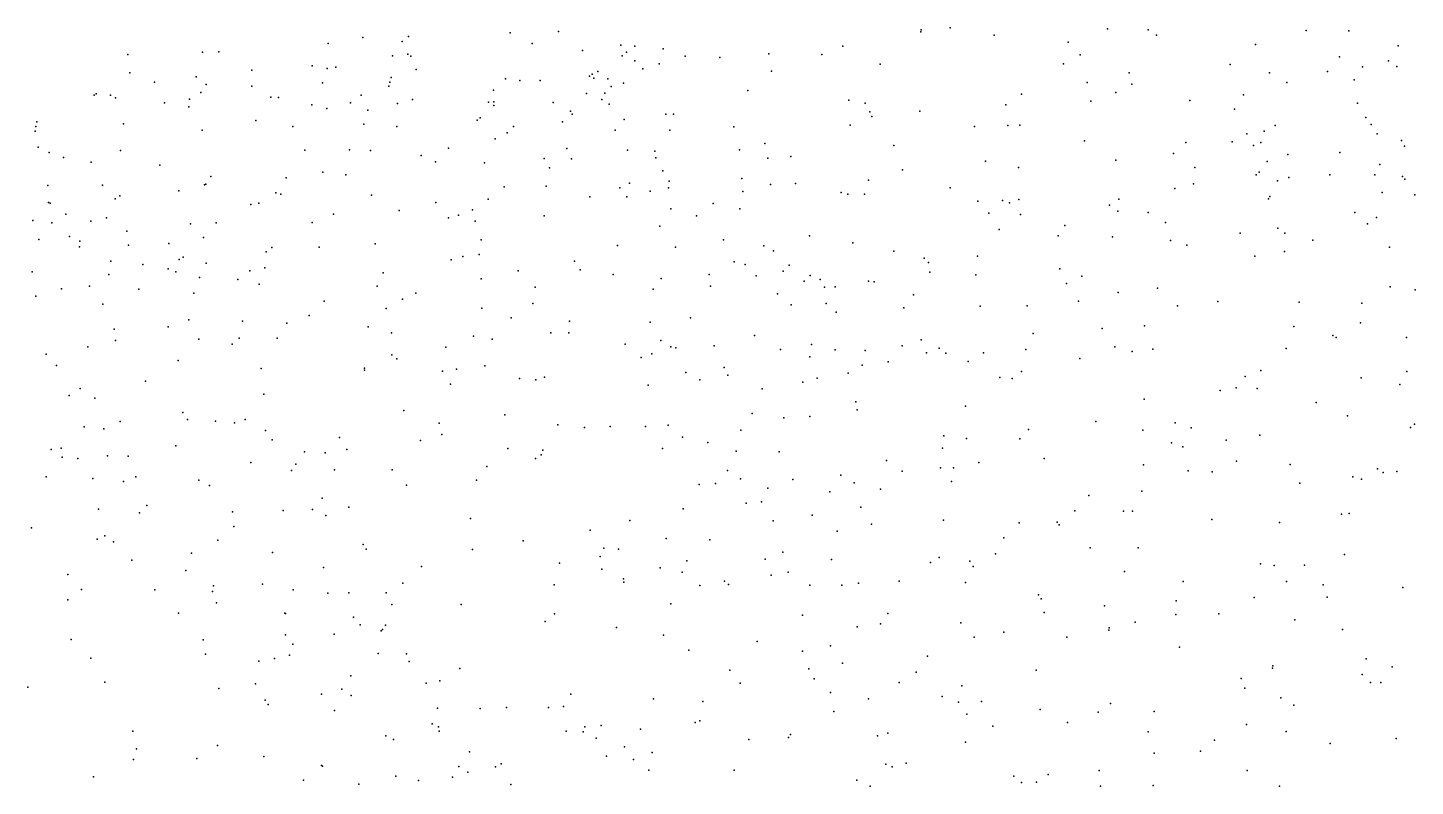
# Model space of a CAD drawing. Header units: metres. Extents: x -25 to 25, y -27.7 to 27.8.
# Drawn here: x -11.027 to -9.481, y 7.637 to 8.482 of the extents above; entities that cross this region are included whole.
import ezdxf

# ---------------------------------------------------------------- set-up
doc = ezdxf.new("R2010")
doc.units = ezdxf.units.M

msp = doc.modelspace()

# ---------------------------------------------------------------- linework, layer by layer
for p in [(-10.6535, 8.4712, -13.8004), (-10.6028, 8.4723, 10.3093), (-10.4896, 8.4762, -3.9418), (-10.4355, 8.4777, 19.4983), (-10.032, 8.4775, 16.4731), (-10.0314, 8.4798, -12.8573), (-9.9992, 8.482, 20.7135), (-9.9501, 8.4736, 11.7716), (-9.824, 8.4809, 20.9603), (-9.7786, 8.4795, 16.3867), (-9.7692, 8.4736, 21.0438), (-9.6028, 8.4788, 23.2828), (-9.5551, 8.4786, 1.8999), (-10.6922, 8.4643, -14.1474), (-10.6096, 8.4667, 18.6899), (-10.4651, 8.4644, 19.3559), (-10.4087, 8.4567, 19.726), (-10.3662, 8.4624, 22.5978), (-10.3505, 8.4615, 11.6248), (-10.319, 8.4585, 22.6685), (-10.1187, 8.4615, 17.3876), (-9.8677, 8.466, 20.8543), (-9.659, 8.4634, 21.2162), (-9.5002, 8.4617, 17.4376), (-10.9153, 8.4521, 22.7122), (-10.8322, 8.4547, 18.3637), (-10.8141, 8.4552, 22.6758), (-10.6205, 8.4508, 11.5751), (-10.6035, 8.4525, 19.0282), (-10.6002, 8.4502, 22.587), (-10.3645, 8.4506, 17.2087), (-10.3599, 8.4546, -14.7833), (-10.3505, 8.4451, 16.8784), (-10.3233, 8.4419, -3.993), (-10.2943, 8.4503, 17.313), (-10.2557, 8.4488, 22.7996), (-10.2014, 8.453, 22.8766), (-10.1421, 8.4521, 16.5332), (-10.0774, 8.4413, 2.2247), (-9.8728, 8.4416, 16.3831), (-9.8543, 8.4518, 17.4793), (-9.6874, 8.4412, 21.1151), (-9.5654, 8.4494, 16.3948), (-9.511, 8.4451, 21.2866), (-10.9131, 8.4316, 18.0966), (-10.8391, 8.4274, 17.3825), (-10.7773, 8.4347, 16.1343), (-10.71, 8.4395, 22.6597), (-10.6933, 8.4366, 17.3441), (-10.6838, 8.438, 17.441), (-10.6219, 8.4265, 17.6303), (-10.5943, 8.4353, 17.3475), (-10.4948, 8.4251, 17.3944), (-10.4009, 8.4282, 19.8593), (-10.398, 8.4301, 19.6325), (-10.3964, 8.4259, 20.0302), (-10.3917, 8.4331, 17.0036), (-10.3808, 8.4249, 17.319), (-10.3415, 8.4363, 20.3306), (-10.1984, 8.4336, -16.5011), (-9.7997, 8.4318, 23.2717), (-9.6435, 8.4319, 2.3729), (-9.5787, 8.4332, 17.4753), (-9.5398, 8.4386, 9.9957), (-9.5015, 8.4387, -12.6661), (-10.8858, 8.4215, 17.5181), (-10.8342, 8.4098, 18.7404), (-10.828, 8.4188, 17.6842), (-10.7772, 8.417, 17.7631), (-10.6984, 8.4207, 17.7022), (-10.6247, 8.4169, 17.263), (-10.6236, 8.4215, -13.6429), (-10.5079, 8.4123, 19.1169), (-10.4788, 8.4233, 19.2164), (-10.4562, 8.4233, 16.9802), (-10.3769, 8.4166, -2.5857), (-10.3633, 8.4202, 20.2333), (-10.2247, 8.412, 17.4138), (-9.8467, 8.4209, 20.778), (-9.8148, 8.4097, -4.018), (-9.797, 8.4192, 20.8502), (-9.624, 8.421, -12.8802), (-9.549, 8.4238, -16.7927), (-10.9528, 8.4069, 15.9774), (-10.9506, 8.4083, 17.5961), (-10.9346, 8.4068, 17.4037), (-10.9291, 8.4038, 18.6645), (-10.8745, 8.3982, 17.7579), (-10.8475, 8.3939, 17.8248), (-10.8467, 8.4025, 17.296), (-10.7559, 8.4046, 17.2174), (-10.7477, 8.4041, 18.8035), (-10.7103, 8.3962, 11.1459), (-10.6672, 8.3982, 17.1603), (-10.6556, 8.407, -3.944), (-10.6148, 8.3976, -15.6082), (-10.5982, 8.4019, 17.7686), (-10.5137, 8.3991, 22.6586), (-10.5077, 8.3995, 17.0945), (-10.5077, 8.3952, 17.6602), (-10.4415, 8.3985, -16.1044), (-10.4045, 8.4088, 17.4429), (-10.3874, 8.402, 19.9403), (-10.3838, 8.4089, 20.1373), (-10.3793, 8.397, 19.7785), (-10.1122, 8.4014, 17.4562), (-10.0939, 8.398, -4.014), (-9.9373, 8.3961, 17.5), (-9.9198, 8.408, 2.1253), (-9.8427, 8.4002, 10.1137), (-9.7321, 8.4008, 20.9136), (-9.6724, 8.4073, 21.02), (-9.5453, 8.3981, 21.1174), (-10.7728, 8.3786, 17.1337), (-10.6936, 8.3919, 10.7484), (-10.6481, 8.3903, -13.9722), (-10.5262, 8.3789, 17.4272), (-10.5229, 8.3816, 19.035), (-10.4221, 8.3889, 16.8706), (-10.4205, 8.3855, 22.716), (-10.3625, 8.3797, -3.0196), (-10.3162, 8.3856, 22.7784), (-10.3073, 8.3855, 16.6677), (-10.0887, 8.3881, 23.0872), (-10.0867, 8.383, 10.198), (-10.0331, 8.389, 20.5478), (-9.6825, 8.3914, 17.52), (-9.5362, 8.382, 23.3538), (-11.0187, 8.3666, 24.3586), (-11.018, 8.3718, 24.247), (-11.0166, 8.3772, 17.4062), (-10.9204, 8.3749, 22.797), (-10.8326, 8.3678, 17.8796), (-10.7314, 8.3721, 17.8869), (-10.6526, 8.3746, 17.8564), (-10.6156, 8.3718, 22.7151), (-10.4928, 8.3648, 17.7921), (-10.4857, 8.3721, -13.2883), (-10.4311, 8.3771, 17.6309), (-10.3723, 8.368, 19.3815), (-10.3117, 8.3679, 17.5512), (-10.2401, 8.3715, 16.5701), (-10.1108, 8.3734, -14.6873), (-9.9721, 8.3721, 16.3741), (-9.9351, 8.373, 23.2455), (-9.9217, 8.3734, 20.625), (-9.6686, 8.3639, 10.1445), (-9.6496, 8.3669, 20.9235), (-9.6371, 8.373, -13.0881), (-9.5301, 8.3741, -12.9095), (-9.5236, 8.3638, 20.145), (-11.0153, 8.349, 17.7992), (-10.5583, 8.3477, -13.4774), (-10.5062, 8.358, 17.0003), (-10.4263, 8.3475, 17.724), (-10.2059, 8.3529, 20.376), (-10.0619, 8.3508, 17.5115), (-9.8496, 8.3559, 17.5335), (-9.7367, 8.3542, 20.7805), (-9.685, 8.3548, -12.9397), (-9.6613, 8.3506, 23.3716), (-9.6533, 8.3541, 16.3306), (-9.4966, 8.3563, 20.0565), (-9.4932, 8.3501, 10.137), (-11.0031, 8.3428, 17.249), (-10.9872, 8.3375, 24.1766), (-10.9563, 8.3323, 17.9021), (-10.9236, 8.3453, 17.1798), (-10.7181, 8.3455, 22.7806), (-10.6686, 8.3461, 10.5969), (-10.6449, 8.3451, -3.658), (-10.5886, 8.3397, 18.8963), (-10.5726, 8.3324, 10.4155), (-10.4515, 8.3362, 19.0718), (-10.421, 8.3358, 10.3437), (-10.3587, 8.3457, 19.8518), (-10.3283, 8.3446, 19.6187), (-10.327, 8.3371, 17.6607), (-10.234, 8.3461, 22.9522), (-10.2024, 8.3367, 17.5316), (-10.1766, 8.3384, 16.4702), (-9.9597, 8.3334, 19.3336), (-9.8145, 8.3345, 20.6596), (-9.7505, 8.3417, 23.3574), (-9.6459, 8.333, 20.2067), (-9.6232, 8.3409, 1.9495), (-9.565, 8.3429, 20.9339), (-10.8796, 8.3288, 17.9552), (-10.698, 8.3209, 16.3344), (-10.6725, 8.318, 18.0067), (-10.5179, 8.3316, 17.8965), (-10.4458, 8.3257, 16.7812), (-10.3195, 8.3227, -2.7927), (-10.0522, 8.3235, 20.4678), (-9.923, 8.3263, 20.5488), (-9.7266, 8.3263, -2.3272), (-9.6583, 8.318, 11.8315), (-9.6549, 8.3209, 20.0538), (-9.5764, 8.3179, 20.8156), (-9.5262, 8.3182, 19.9073), (-9.5205, 8.3296, 20.4384), (-11.0045, 8.306, -14.6584), (-10.9438, 8.3067, 24.4174), (-10.8301, 8.3068, -14.5015), (-10.8285, 8.3075, 18.6256), (-10.8229, 8.3163, 17.0617), (-10.739, 8.3147, 18.7089), (-10.4963, 8.3045, 18.969), (-10.4493, 8.3055, 22.7973), (-10.3673, 8.3037, 17.8025), (-10.3566, 8.3087, 19.2538), (-10.3132, 8.3035, 19.3763), (-10.3123, 8.311, 19.7695), (-10.2312, 8.3138, 20.3003), (-10.1995, 8.3072, 2.4146), (-10.1716, 8.3085, -12.9961), (-10.0902, 8.3122, 11.6225), (-9.9994, 8.3036, 10.2989), (-9.7489, 8.3029, 20.1603), (-9.728, 8.3082, 20.3842), (-9.6345, 8.3115, 20.4134), (-9.6221, 8.3152, 17.5395), (-9.4954, 8.3162, 17.5099), (-9.4927, 8.3132, 20.8712), (-11.0037, 8.2871, 24.0071), (-11.002, 8.2863, -4.019), (-10.9294, 8.2914, 17.0759), (-10.9242, 8.2946, 24.3036), (-10.8585, 8.3003, -4.1757), (-10.7696, 8.2866, 10.9547), (-10.7505, 8.2979, 11.4575), (-10.7448, 8.2966, 18.0661), (-10.644, 8.2953, 22.8058), (-10.5721, 8.2873, -4.1525), (-10.5141, 8.2911, 17.986), (-10.4006, 8.2936, -14.9934), (-10.3595, 8.2936, 22.8363), (-10.3334, 8.2999, -3.1506), (-10.2634, 8.286, 19.5389), (-10.2303, 8.2995, 19.1663), (-10.1207, 8.2984, 23.1421), (-10.1133, 8.2965, -2.466), (-10.0947, 8.2964, 17.576), (-9.9684, 8.2888, 16.3304), (-9.9408, 8.2896, -4.0175), (-9.9333, 8.2868, -13.0001), (-9.9226, 8.2904, 23.3265), (-9.8115, 8.2909, 2.0888), (-9.6446, 8.2914, 19.9067), (-9.6432, 8.2938, 20.6393), (-9.5179, 8.2984, 20.6764), (-9.4817, 8.2959, 10.4386), (-10.9845, 8.2741, 18.0622), (-10.9391, 8.2703, 24.1295), (-10.7783, 8.285, 18.3781), (-10.6862, 8.2741, 16.9359), (-10.613, 8.2784, 18.0728), (-10.5469, 8.2731, -15.4352), (-10.5313, 8.2792, 22.7954), (-10.4515, 8.2725, 16.885), (-10.3103, 8.28, 16.5631), (-10.2818, 8.2723, 20.1618), (-10.2334, 8.2803, 17.7091), (-9.9562, 8.2753, 20.3961), (-9.9208, 8.2737, 17.584), (-9.8218, 8.2844, 20.3864), (-9.8125, 8.2776, 20.2682), (-9.7787, 8.2759, 20.0007), (-9.5484, 8.2762, 19.8131), (-9.5242, 8.2706, -3.9493), (-11.0213, 8.2673, -4.809), (-11.0001, 8.2647, 24.6313), (-10.9565, 8.2665, 24.5475), (-10.9166, 8.2553, 18.4755), (-10.8454, 8.2636, 18.1273), (-10.8169, 8.2645, 18.2051), (-10.7101, 8.2651, -14.3499), (-10.5582, 8.27, 18.7623), (-10.5286, 8.2665, 11.4878), (-10.3228, 8.2608, 17.0347), (-9.9447, 8.2571, -14.0401), (-9.8714, 8.2616, 20.1257), (-9.7593, 8.2649, 16.2939), (-9.6343, 8.2585, 10.4386), (-9.5342, 8.2635, 23.4348), (-11.0147, 8.2461, 18.1481), (-10.9804, 8.2493, -5.1307), (-10.969, 8.244, 18.3472), (-10.9145, 8.2397, 16.9864), (-10.8696, 8.2416, 18.2114), (-10.8312, 8.2481, 11.2712), (-10.6399, 8.2413, 16.8727), (-10.5216, 8.2455, 18.8641), (-10.37, 8.2394, 17.9944), (-10.2518, 8.2457, -2.9988), (-10.156, 8.2501, 17.6816), (-10.1075, 8.2423, 20.2855), (-9.879, 8.2501, 20.013), (-9.8185, 8.2489, 19.8962), (-9.7537, 8.2447, 19.8165), (-9.7354, 8.2398, -13.034), (-9.6762, 8.2529, 19.7821), (-9.6265, 8.253, 19.5643), (-9.5951, 8.2453, 19.7206), (-10.9693, 8.2379, 18.2192), (-10.8536, 8.2262, 22.9109), (-10.7614, 8.2322, 18.2577), (-10.7549, 8.2371, 18.553), (-10.7023, 8.2375, 22.8645), (-10.542, 8.227, 18.1454), (-10.5238, 8.2294, -3.5088), (-10.3052, 8.2374, -13.0987), (-10.2067, 8.2389, 19.8417), (-10.196, 8.2335, 17.1829), (-10.0619, 8.2328, 23.2358), (-10.0282, 8.225, 20.2409), (-9.9687, 8.2275, 20.0034), (-9.6597, 8.2273, 23.4466), (-9.6267, 8.2327, 17.5623), (-9.5098, 8.2375, 10.656), (-11.022, 8.2101, 23.8342), (-10.9344, 8.222, 24.002), (-10.8988, 8.2182, -4.7261), (-10.8706, 8.2133, 24.3973), (-10.8619, 8.2101, 24.2944), (-10.8581, 8.2236, 18.2991), (-10.828, 8.2196, 18.4466), (-10.7796, 8.2111, 18.3674), (-10.7628, 8.2143, -4.4073), (-10.6308, 8.209, 18.2549), (-10.555, 8.2233, 17.5374), (-10.4806, 8.2112, -15.6421), (-10.4177, 8.222, -15.9041), (-10.4114, 8.2122, 18.999), (-10.2399, 8.2212, 16.4515), (-10.2278, 8.2182, 23.0471), (-10.1853, 8.2108, 19.5155), (-10.1785, 8.2172, 20.0772), (-10.0232, 8.2202, 20.1016), (-10.0219, 8.2097, 19.8899), (-9.8769, 8.2133, 16.2882), (-10.958, 8.1938, 23.8917), (-10.9365, 8.2069, 24.6091), (-10.8356, 8.2037, -4.546), (-10.7927, 8.2014, 16.8787), (-10.769, 8.1962, 17.8814), (-10.6376, 8.194, -14.0871), (-10.5219, 8.2022, 22.8474), (-10.3746, 8.207, -3.3364), (-10.3211, 8.2024, 17.3419), (-10.2677, 8.207, -2.5365), (-10.2661, 8.1938, 17.9062), (-10.2154, 8.2056, 19.4285), (-10.162, 8.1995, -16.2804), (-10.1552, 8.2057, 19.783), (-10.144, 8.2015, 23.1768), (-10.1392, 8.1929, 19.689), (-10.1274, 8.1932, 16.3584), (-10.0903, 8.1995, 17.697), (-10.0838, 8.1989, 19.9665), (-9.9708, 8.2067, 10.4233), (-9.8698, 8.1971, 19.756), (-9.8526, 8.2053, 17.6101), (-9.5091, 8.1932, 19.6425), (-11.0178, 8.1828, 16.8976), (-10.9894, 8.191, 24.7063), (-10.903, 8.1906, -4.9873), (-10.842, 8.1861, 24.2102), (-10.6094, 8.1796, 18.6657), (-10.5947, 8.1862, 16.78), (-10.4615, 8.1927, 18.1116), (-10.3302, 8.1905, 22.9242), (-10.1915, 8.1854, 17.8219), (-10.04, 8.1842, 19.7297), (-9.8563, 8.1774, 11.6953), (-9.8121, 8.187, 10.4736), (-9.7681, 8.1919, -3.9572), (-9.4811, 8.1898, 23.4707), (-10.9433, 8.1739, 22.9702), (-10.6968, 8.1771, 18.3952), (-10.6276, 8.1691, 22.8827), (-10.521, 8.1696, 18.7589), (-10.4642, 8.1745, 18.8591), (-10.1765, 8.173, 19.2448), (-10.1374, 8.1747, 19.5846), (-10.1261, 8.1649, -13.0948), (-10.0507, 8.1698, 19.6424), (-9.9659, 8.1716, -16.4629), (-9.9133, 8.172, -13.8388), (-9.746, 8.1721, 16.2652), (-9.701, 8.1768, 19.6472), (-9.6105, 8.1761, 19.635), (-9.5407, 8.1752, 16.3055), (-10.8705, 8.1487, 10.9685), (-10.8476, 8.1566, 24.4841), (-10.7875, 8.1549, 16.2419), (-10.7381, 8.1528, 22.9265), (-10.7134, 8.1611, 10.5999), (-10.6477, 8.1487, 18.5252), (-10.4882, 8.1585, 16.6561), (-10.4233, 8.1548, 16.5901), (-10.3333, 8.154, 10.4789), (-10.2884, 8.1586, 19.1243), (-9.8299, 8.1468, 19.6352), (-9.7826, 8.1497, -16.59), (-9.6163, 8.1489, 17.5831), (-9.5421, 8.1531, -2.11), (-10.9305, 8.1461, 16.8264), (-10.9291, 8.1334, -14.6311), (-10.8364, 8.135, 24.0734), (-10.7913, 8.1361, -14.4798), (-10.7489, 8.1359, 11.4182), (-10.6215, 8.1418, 18.3807), (-10.5304, 8.1381, 18.298), (-10.5094, 8.1349, -4.282), (-10.4442, 8.1421, 18.1997), (-10.4241, 8.1418, 22.9075), (-10.3215, 8.1333, 19.1195), (-10.2173, 8.1391, 19.2443), (-10.0316, 8.1343, 17.1854), (-9.9068, 8.1411, 23.4086), (-9.5729, 8.139, 23.4907), (-9.5691, 8.1369, 1.9296), (-9.4907, 8.1369, 19.7402), (-11.0063, 8.1183, 16.2611), (-10.9601, 8.1262, 23.7657), (-10.799, 8.1292, 24.2903), (-10.6214, 8.1173, -13.8799), (-10.5612, 8.1259, 16.6952), (-10.3614, 8.1293, 16.5097), (-10.3317, 8.1186, -15.2285), (-10.3104, 8.1263, 19.0351), (-10.3049, 8.1254, 18.0997), (-10.262, 8.1275, -3.2433), (-10.1883, 8.1234, 16.3734), (-10.1536, 8.1291, -2.3928), (-10.1272, 8.1232, 17.8583), (-10.094, 8.1224, -13.9768), (-10.0527, 8.1275, 23.3026), (-10.0257, 8.1198, 11.5866), (-10.0114, 8.1247, 16.2953), (-10.0039, 8.1194, -2.3309), (-9.962, 8.1198, 10.5535), (-9.9148, 8.1235, 16.2603), (-9.8157, 8.1264, 16.2531), (-9.7966, 8.1213, -2.2435), (-9.7734, 8.1237, 17.6394), (-9.6249, 8.1244, 10.8084), (-10.995, 8.1054, 16.2102), (-10.8594, 8.1111, 23.9273), (-10.7668, 8.1022, -4.7149), (-10.6519, 8.1027, 16.4427), (-10.6518, 8.1004, 16.7171), (-10.6157, 8.1131, 18.6682), (-10.5494, 8.1016, 18.5827), (-10.5176, 8.105, 18.6749), (-10.3436, 8.1146, 11.4602), (-10.251, 8.1035, 23.0977), (-10.1555, 8.1152, 19.3554), (-10.0974, 8.106, 19.4431), (-10.0685, 8.1096, 2.4434), (-9.9791, 8.1099, 2.144), (-9.8547, 8.1134, 17.6697), (-9.6533, 8.1001, 19.6064), (-10.8957, 8.0881, 16.7449), (-10.565, 8.0994, 22.9058), (-10.5561, 8.0848, 16.6153), (-10.479, 8.091, -13.3714), (-10.461, 8.0895, 16.7443), (-10.4513, 8.0927, -3.4982), (-10.2936, 8.0976, 2.3894), (-10.2781, 8.0894, 16.9254), (-10.247, 8.0949, -4.1526), (-10.1633, 8.0871, -2.9231), (-10.1475, 8.0913, 17.297), (-10.1128, 8.0971, 16.317), (-9.944, 8.0922, 19.4091), (-9.9301, 8.0912, 17.7041), (-9.9197, 8.099, 19.5872), (-9.6706, 8.0933, 23.5074), (-9.5413, 8.0919, 19.5181), (-9.4906, 8.0987, -12.9621), (-10.9807, 8.0723, 16.7161), (-10.9684, 8.0798, 16.3624), (-10.764, 8.0737, 24.3448), (-10.3356, 8.0838, 22.9799), (-10.2087, 8.0795, 19.1551), (-9.6985, 8.0777, 19.5193), (-9.6808, 8.0807, -13.145), (-9.6574, 8.0799, 16.2466), (-9.4983, 8.0842, 11.0704), (-10.9522, 8.069, 11.1077), (-10.6079, 8.0554, -13.7326), (-10.1045, 8.0649, 10.5914), (-10.1028, 8.0561, 17.9201), (-9.9822, 8.0604, -4.0319), (-9.7831, 8.068, 19.5225), (-9.5914, 8.0644, -16.6265), (-10.9241, 8.0433, 23.6997), (-10.8541, 8.053, 23.8106), (-10.8491, 8.0455, -5.1046), (-10.8179, 8.0434, 24.5913), (-10.7966, 8.0417, 16.7099), (-10.7845, 8.0454, 23.0133), (-10.5684, 8.0414, -4.4794), (-10.4953, 8.0507, 18.3895), (-10.4362, 8.0395, 22.9576), (-10.3133, 8.0392, -15.5856), (-10.2197, 8.0522, -15.9676), (-10.1847, 8.0474, 18.0555), (-10.1555, 8.0488, 19.2349), (-9.8368, 8.0433, -13.1955), (-9.7487, 8.0418, 2.4028), (-9.5565, 8.0495, 17.59), (-9.4819, 8.0403, 19.4676), (-10.9642, 8.0371, -3.9032), (-10.9422, 8.0351, 16.459), (-10.762, 8.0332, 23.9962), (-10.6796, 8.0254, 17.8999), (-10.5657, 8.0286, -13.5828), (-10.4066, 8.0365, 17.507), (-10.3779, 8.0374, 18.8255), (-10.3385, 8.0376, 16.439), (-10.2976, 8.0256, 18.9548), (-10.2326, 8.0333, 18.1253), (-10.0064, 8.027, 23.379), (-9.9812, 8.0243, 17.0781), (-9.9218, 8.0238, 16.2338), (-9.912, 8.0341, 23.4483), (-9.7847, 8.0334, 17.6811), (-9.7308, 8.0361, 2.0355), (-9.6543, 8.0278, 17.6375), (-9.4863, 8.0365, 23.5326), (-11.0009, 8.0119, -14.7138), (-10.9896, 8.0133, 11.2562), (-10.8618, 8.0161, 16.3224), (-10.7546, 8.0226, 10.7023), (-10.7184, 8.0093, 24.1358), (-10.6957, 8.0082, -14.3078), (-10.6714, 8.0119, 22.9775), (-10.5893, 8.022, 16.6172), (-10.4922, 8.0131, 18.468), (-10.4531, 8.0112, 18.6754), (-10.3197, 8.013, 23.0236), (-10.2691, 8.0198, 16.3848), (-10.2376, 8.01, 19.2173), (-10.1899, 8.0095, 16.328), (-10.0078, 8.0135, 16.2634), (-9.7527, 8.0193, 17.1918), (-9.7399, 8.0149, -3.8973), (-9.6919, 8.0222, -13.2115), (-10.9885, 8.0034, 16.0539), (-10.9712, 8.0019, 23.5401), (-10.9381, 8.005, -5.2825), (-10.9151, 8.0044, 16.3205), (-10.7785, 7.9975, 23.8669), (-10.7282, 7.9957, 18.0528), (-10.5154, 7.9928, 18.9075), (-10.4612, 8.0018, 18.5545), (-10.4548, 8.0061, 11.4339), (-10.0702, 7.9996, 19.2922), (-9.9673, 7.9976, 17.7811), (-9.8945, 8.0019, 10.7285), (-9.7837, 7.9947, 16.2242), (-9.6803, 7.9991, -2.1066), (-9.6206, 7.9953, 23.5362), (-11.0065, 7.9813, 23.1487), (-10.9544, 7.9796, 24.8053), (-10.9202, 7.9764, 23.1054), (-10.9064, 7.9813, 23.6203), (-10.8363, 7.9777, 23.7243), (-10.7332, 7.9887, 18.221), (-10.685, 7.9892, 18.5022), (-10.621, 7.9892, -3.6628), (-10.5271, 7.9779, 16.5538), (-10.2472, 7.9884, -13.2413), (-10.2329, 7.9791, 23.1646), (-10.1747, 7.9784, 23.2299), (-10.1212, 7.9834, -13.7748), (-10.0528, 7.9877, -14.7906), (-10.0099, 7.9915, 17.8576), (-9.9956, 7.9916, 19.3587), (-9.7341, 7.9882, 19.4354), (-9.7072, 7.987, 23.5241), (-9.5507, 7.9816, 19.7482), (-9.5409, 7.979, 19.4223), (-9.523, 7.9905, 2.2782), (-9.5169, 7.9862, 1.908), (-9.5016, 7.9873, 11.8719), (-10.8245, 7.9717, 23.0651), (-10.6049, 7.9723, -4.6302), (-10.2788, 7.9728, 2.2685), (-10.2607, 7.9742, 18.2166), (-10.2022, 7.9689, -15.39), (-10.1334, 7.9648, 18.0691), (-10.1063, 7.9747, -15.1231), (-10.0767, 7.9677, 16.9667), (-9.9977, 7.9762, -2.2349), (-9.7856, 7.9656, 10.8547), (-9.6097, 7.9744, 16.2546), (-10.8941, 7.9495, 16.2341), (-10.699, 7.9577, 24.0338), (-10.6692, 7.9475, 16.5923), (-10.2967, 7.9459, 11.4465), (-10.2267, 7.9522, 19.002), (-10.2093, 7.9536, -2.5415), (-10.0987, 7.9475, -2.9772), (-9.8446, 7.9607, 19.4043), (-10.9482, 7.9454, 10.9), (-10.9025, 7.9413, 23.5439), (-10.7988, 7.9424, 24.6337), (-10.7425, 7.9439, 24.5092), (-10.7096, 7.9449, 23.9473), (-10.6947, 7.9385, 24.3864), (-10.5338, 7.9351, 10.6545), (-10.3563, 7.9327, 18.7743), (-10.1963, 7.9325, -2.285), (-10.1529, 7.9387, 10.7003), (-10.0067, 7.9331, 2.4999), (-9.9222, 7.9303, 19.4555), (-9.88, 7.931, -16.25), (-9.8604, 7.9435, 23.4797), (-9.806, 7.9433, 17.709), (-9.7962, 7.9431, 11.7046), (-9.7079, 7.934, 17.6762), (-9.6325, 7.9305, 19.3872), (-9.5633, 7.9397, -3.8032), (-9.5548, 7.9407, 17.5995), (-11.0227, 7.9246, 11.0871), (-10.941, 7.9158, 23.1958), (-10.7974, 7.9261, 16.5646), (-10.4003, 7.9219, 18.4177), (-10.125, 7.9208, 19.312), (-10.087, 7.9288, 2.1302), (-9.8777, 7.9278, 16.2126), (-10.9495, 7.912, 16.0305), (-10.9312, 7.9091, 23.4147), (-10.8152, 7.9107, 16.4811), (-10.6532, 7.9059, 24.1145), (-10.65, 7.9009, 23.0179), (-10.5314, 7.9004, 17.6726), (-10.475, 7.91, 16.4722), (-10.3852, 7.9019, 18.6782), (-10.3689, 7.9007, 16.3991), (-10.3155, 7.9127, -3.4513), (-10.2669, 7.9112, 18.9064), (-9.9394, 7.9134, -3.9825), (-9.8431, 7.9022, -13.2994), (-9.7898, 7.9025, 19.3552), (-10.911, 7.8886, 24.7907), (-10.8445, 7.8965, 24.7158), (-10.7544, 7.897, 16.4755), (-10.4346, 7.8854, 16.7301), (-10.3892, 7.8927, 18.5586), (-10.2925, 7.888, 16.3473), (-10.2053, 7.8897, -14.6423), (-10.1856, 7.8974, 18.204), (-10.1315, 7.8892, 19.1116), (-10.0213, 7.886, 23.3884), (-10.0115, 7.8914, 17.9676), (-9.9772, 7.8876, -13.5486), (-9.9489, 7.8958, 23.4421), (-9.6534, 7.8846, 16.2245), (-9.5598, 7.895, 23.5589), (-10.9821, 7.8728, 15.9525), (-10.8506, 7.8772, 23.5062), (-10.6974, 7.8804, 23.8127), (-10.5884, 7.8817, 11.4427), (-10.3875, 7.8787, -4.4357), (-10.3223, 7.8802, 18.3764), (-10.2979, 7.8754, 18.8278), (-10.1985, 7.8719, 18.9836), (-10.1796, 7.8753, 17.4106), (-9.9737, 7.8815, 16.2236), (-9.8052, 7.876, 19.5401), (-9.6381, 7.8827, 11.1547), (-9.6046, 7.883, -16.4431), (-10.967, 7.8558, 24.8619), (-10.8852, 7.8557, 23.2992), (-10.8211, 7.8536, 16.2771), (-10.82, 7.8601, -5.1342), (-10.7652, 7.8619, -14.4156), (-10.7311, 7.8556, 23.7021), (-10.6089, 7.8628, 16.5008), (-10.4403, 7.861, 19.0075), (-10.3632, 7.8676, -13.3341), (-10.3628, 7.8641, 18.4774), (-10.2783, 7.8602, -4.3206), (-10.2505, 7.865, 2.1471), (-10.2463, 7.8613, 18.3079), (-10.1556, 7.8608, -4.1816), (-10.1199, 7.8606, 18.1505), (-10.1015, 7.863, -2.8065), (-10.0561, 7.8652, 10.8056), (-9.9822, 7.8636, 19.2361), (-9.7397, 7.8649, 23.5315), (-9.6244, 7.8649, 2.3769), (-9.5836, 7.8612, 19.3354), (-9.4948, 7.8581, 16.2869), (-10.9824, 7.8443, -14.7417), (-10.8167, 7.8409, 23.1353), (-10.6924, 7.8517, 16.4774), (-10.6693, 7.8521, 24.4637), (-10.6275, 7.852, 24.2779), (-10.6211, 7.8393, 24.0311), (-10.5439, 7.8393, -13.5488), (-10.3105, 7.8401, 19.1587), (-9.9007, 7.85, 17.7956), (-9.8977, 7.8454, 16.198), (-9.8274, 7.8377, 2.4737), (-9.7474, 7.8432, 2.0037), (-9.6606, 7.8468, -13.3333), (-9.5794, 7.8473, 16.253), (-10.8589, 7.8295, 16.1423), (-10.7406, 7.8295, 23.0922), (-10.7398, 7.8293, -3.7571), (-10.6639, 7.8251, 18.5651), (-10.4401, 7.8286, 16.4026), (-10.1638, 7.8272, 11.475), (-10.0687, 7.8293, 23.3474), (-9.8945, 7.8304, 19.2857), (-9.7479, 7.8282, 16.1994), (-9.7, 7.8289, 19.323), (-9.6152, 7.8222, 17.6409), (-10.6564, 7.8166, 23.0513), (-10.6332, 7.81, 24.384), (-10.6315, 7.8113, 23.8959), (-10.6285, 7.8162, -13.8494), (-10.4506, 7.8204, 2.2917), (-10.3708, 7.8136, -14.4329), (-10.103, 7.8144, -2.1367), (-10.0768, 7.8177, 19.1089), (-9.9872, 7.8188, 16.9511), (-9.9394, 7.8082, 23.4465), (-9.8223, 7.8104, 11.0112), (-9.8222, 7.8131, 16.9727), (-9.793, 7.8194, 19.305), (-9.5623, 7.8115, -2.0026), (-10.9785, 7.8003, 11.4812), (-10.8314, 7.7998, 23.3382), (-10.7396, 7.8052, 24.6007), (-10.7317, 7.7949, 10.7842), (-10.6855, 7.8062, -14.2026), (-10.3185, 7.8049, 18.7523), (-10.2143, 7.7978, -2.5131), (-10.1324, 7.7932, -3.2369), (-9.9725, 7.8026, 17.9453), (-9.8692, 7.8028, 17.2997), (-9.7438, 7.7918, -3.7904), (-10.9568, 7.7793, 15.9533), (-10.8289, 7.784, 24.7183), (-10.7695, 7.776, 23.4551), (-10.7519, 7.779, 16.3673), (-10.7353, 7.7828, 23.5541), (-10.6365, 7.7844, 23.8129), (-10.6049, 7.7843, -3.6742), (-10.6019, 7.7756, 17.7791), (-10.2903, 7.7881, 10.8047), (-10.1638, 7.7872, 16.2672), (-10.0245, 7.7816, 18.0452), (-9.5357, 7.7785, 17.5928), (-10.5455, 7.7678, 10.7659), (-10.2449, 7.7659, 16.8744), (-10.1567, 7.7674, 23.2434), (-10.1192, 7.7739, 19.0421), (-10.0371, 7.7636, -13.3837), (-9.9033, 7.766, -13.3544), (-9.6401, 7.7682, 17.1634), (-9.6396, 7.7707, 11.2695), (-9.5404, 7.761, 11.4141), (-9.5068, 7.7696, -3.6835), (-11.0269, 7.7469, 15.8624), (-10.9409, 7.7526, 24.8365), (-10.814, 7.7457, 16.2045), (-10.773, 7.7506, 11.4967), (-10.677, 7.7449, -4.8882), (-10.6671, 7.7598, 23.6634), (-10.583, 7.7516, 24.1299), (-10.5678, 7.754, 23.0195), (-10.2331, 7.7515, 23.152), (-10.1508, 7.7562, 2.6208), (-10.0562, 7.7524, 16.2261), (-9.9863, 7.7487, 11.5947), (-9.675, 7.7566, -13.0198), (-9.6711, 7.7458, 19.296), (-9.531, 7.7522, 1.9039), (-9.5194, 7.7524, 19.307), (-10.7623, 7.7326, 23.2679), (-10.6998, 7.7391, 23.1047), (-10.6665, 7.7378, 16.3515), (-10.4219, 7.7391, 16.3423), (-10.3296, 7.7341, 18.5046), (-10.2747, 7.731, 18.3986), (-10.1327, 7.7412, -2.7088), (-10.0903, 7.7342, 23.3053), (-10.0081, 7.7368, -3.9728), (-9.9898, 7.7305, -2.0668), (-9.9644, 7.731, 19.1565), (-9.6308, 7.7351, 19.7008), (-10.7589, 7.7278, -5.0346), (-10.6851, 7.7211, 24.5487), (-10.5704, 7.7237, 23.9776), (-10.523, 7.7232, 18.9092), (-10.4934, 7.7245, 16.7347), (-10.4466, 7.7243, 22.9971), (-10.4302, 7.7255, -3.5645), (-10.129, 7.72, 18.2106), (-9.9808, 7.7168, 16.2018), (-9.899, 7.7222, 17.8402), (-9.8342, 7.7192, -2.0167), (-9.8206, 7.7287, 16.1875), (-9.772, 7.7198, 23.531), (-9.6164, 7.7269, 17.6427), (-10.9098, 7.6981, 10.9141), (-10.5765, 7.706, 16.3766), (-10.5693, 7.7029, 24.2614), (-10.5685, 7.6981, 2.4996), (-10.4061, 7.7028, 19.0565), (-10.388, 7.7044, -4.534), (-10.3442, 7.7001, 23.0003), (-10.2834, 7.7075, 18.7663), (-10.278, 7.7096, 23.0792), (-9.9516, 7.7036, 2.6187), (-9.8684, 7.7078, 19.2072), (-9.6692, 7.7055, 16.2054), (-10.6278, 7.6929, -13.9811), (-10.6194, 7.6886, 23.6427), (-10.4271, 7.6979, 2.6826), (-10.408, 7.6973, 11.4499), (-10.3935, 7.6901, -13.449), (-10.2236, 7.6889, 18.8554), (-10.1794, 7.6911, 17.3869), (-10.177, 7.6942, 19.3028), (-10.0803, 7.6929, -2.9874), (-10.0686, 7.6958, 2.0381), (-9.9821, 7.6858, 19.4613), (-9.7788, 7.6972, 17.7372), (-9.7048, 7.6878, -13.4622), (-9.6249, 7.6975, 2.4475), (-9.576, 7.6841, 23.6129), (-9.5024, 7.6899, -13.4246), (-10.9056, 7.6785, 15.9924), (-10.8387, 7.6676, 16.5585), (-10.8155, 7.6819, 16.1483), (-10.7639, 7.6697, -3.7591), (-10.5348, 7.675, 24.1261), (-10.3823, 7.6702, 16.3119), (-10.3619, 7.6805, 10.8916), (-10.3313, 7.6744, 18.6719), (-9.7721, 7.6736, 19.2235), (-9.7202, 7.6758, 1.9394), (-10.9092, 7.6664, -3.8349), (-10.6995, 7.6599, 23.2571), (-10.6987, 7.6591, 23.3463), (-10.5465, 7.6588, -13.7479), (-10.5366, 7.6522, 23.8997), (-10.5057, 7.6581, -14.2044), (-10.4995, 7.6616, 23.0222), (-10.3522, 7.6664, 2.066), (-10.3348, 7.6544, -13.7042), (-10.24, 7.6546, 18.3871), (-10.071, 7.6614, 19.0176), (-10.0638, 7.6581, 18.1423), (-10.0484, 7.6624, 23.3299), (-9.8334, 7.6541, 17.7852), (-9.6683, 7.6541, -1.9342), (-10.9537, 7.6471, 24.8569), (-10.7197, 7.6434, 24.6366), (-10.6582, 7.6388, 24.5441), (-10.6168, 7.648, 16.3185), (-10.5917, 7.6429, 24.4451), (-10.5538, 7.6466, 2.1882), (-10.4887, 7.6386, 23.9929), (-10.1032, 7.6433, -14.8594), (-10.0882, 7.6366, 11.0082), (-9.9283, 7.6479, 17.9185), (-9.9198, 7.6408, 16.1687), (-9.9032, 7.641, 23.4574), (-9.8902, 7.6496, -13.4749), (-9.8316, 7.6368, 16.1704), (-9.773, 7.6375, 11.8186), (-9.6323, 7.6366, 11.9345)]:
    msp.add_point(p)

doc.saveas('drawing.dxf')
